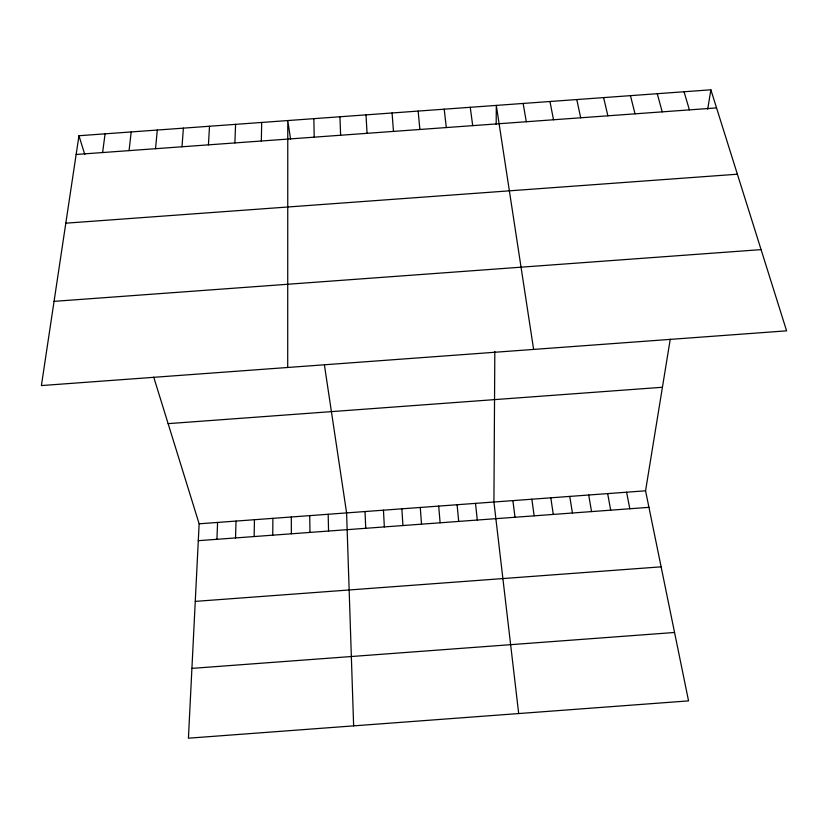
<?xml version="1.0" encoding="UTF-8"?>
<svg xmlns="http://www.w3.org/2000/svg" width="828" height="828" viewBox="0 0 828 828"><rect width="100%" height="100%" fill="white"/><g stroke="black" fill="none" stroke-linecap="round" stroke-linejoin="round"><path stroke-width="1.24" d="M287.709 367.477L287.771 120.557L290.587 139.321M494.823 351.465L493.923 502.016L518.69 713.55M496.189 124.376L496.303 105.404L533.625 349.416M272.743 535.178L272.888 518.359M261.327 141.008L261.689 122.451M254.134 536.554L254.455 519.715M235.525 537.931L236.021 521.081M234.883 142.933L235.597 124.345M216.915 539.307L217.588 522.447M153.729 377.164L199.144 523.803L188.422 738.193L688.554 700.881L645.561 490.807L670.245 339.232M208.439 144.859L209.505 126.239M181.994 146.784L183.402 128.133M155.54 148.709L157.299 130.037M129.075 150.634L131.197 131.931M102.61 152.549L105.084 133.826M78.96 135.73L41.4 385.569L786.6 330.838L710.869 89.807L78.96 135.73L84.777 154.494M707.712 109.192L710.869 89.807M65.816 223.187L737.386 174.211M54.058 301.361L761.087 249.621M168.125 423.646L662.421 387.266M199.144 523.803L645.561 490.807M198.296 540.684L648.945 507.347M195.263 601.387L661.117 566.838M191.91 668.382L674.551 632.478M76.145 154.474L716.551 107.909M684.063 91.763L689.393 109.886M657.256 93.709L662.224 111.863M630.439 95.655L635.045 113.84M603.622 97.6L607.866 115.816M576.795 99.557L580.687 117.793M626.61 492.215L629.818 508.765M549.968 101.502L553.497 119.77M607.659 493.612L610.691 510.172M523.141 103.448L526.308 121.747M588.708 495.009L591.554 511.59M569.757 496.417L572.427 513.008M550.796 497.814L553.29 514.426M324.462 365.272L346.601 512.905L353.639 725.866M531.845 499.212L534.153 515.834M470.252 107.298L472.705 125.639M512.884 500.619L515.016 517.252M444.201 109.192L446.302 127.564M475.51 503.383L477.29 520.046M457.097 504.738L458.702 521.423M418.14 111.087L419.889 129.478M438.695 506.105L440.113 522.789M392.068 112.97L393.476 131.404M420.272 507.46L421.524 524.165M401.859 508.827L402.936 525.542M366.007 114.864L367.052 133.329M383.447 510.183L384.347 526.918M365.024 511.549L365.748 528.295M339.935 116.769L340.629 135.243M328.178 514.271L328.55 531.048M313.853 118.663L314.195 137.169M309.744 515.637L309.951 532.425M291.321 516.993L291.352 533.801"/></g></svg>
